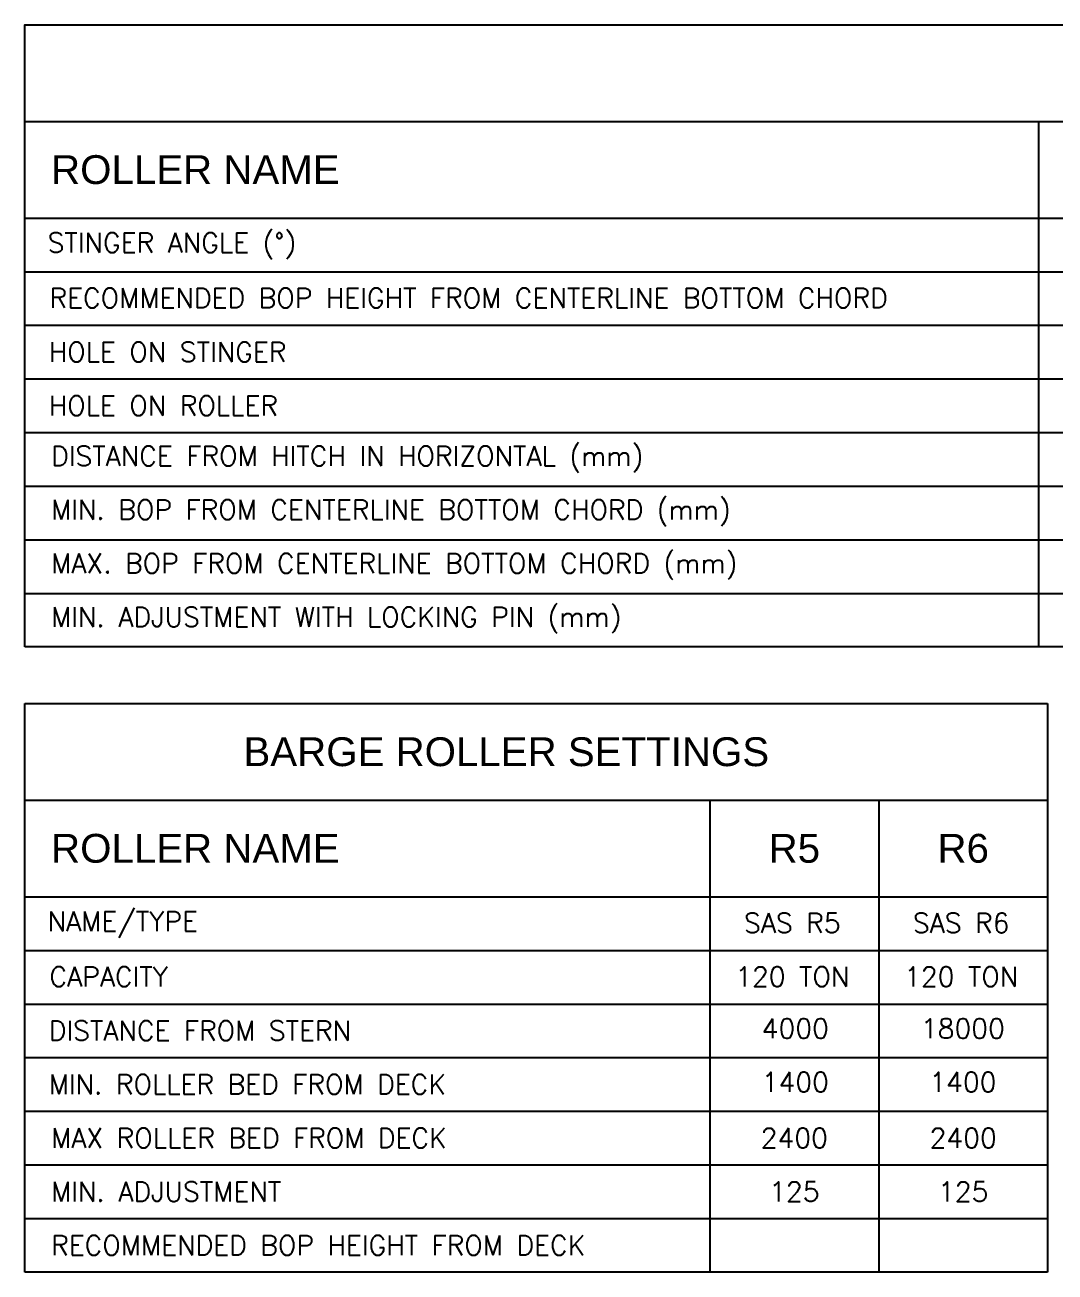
# Model space of a CAD drawing. Extents: x -77424 to 170509, y -26698 to 150000.
# Drawn here: x 0 to 35741, y 106726 to 150000 of the extents above; entities that cross this region are included whole.
import ezdxf

# ---------------------------------------------------------------- set-up
doc = ezdxf.new("R2010")
doc.units = 0
doc.header["$LTSCALE"] = 3.5
doc.header["$MEASUREMENT"] = 0
doc.layers.get('0').update_dxf_attribs({"linetype": 'CONTINUOUS'})
doc.layers.add('DIM', color=1, linetype='CONTINUOUS')
doc.styles.add('ROMANS', font='romans')
doc.styles.add('USOS-Text', font='arial.ttf')

msp = doc.modelspace()

# ---------------------------------------------------------------- linework, layer by layer
at = {"color": 3}
for p, q in [((0, 146648.7), (91118.1, 146648.7)), ((35169.5, 146648.7), (35169.5, 128415.7)), ((0, 143297.4), (91118.1, 143297.4)), ((0, 106725.8), (0, 126449.9)), ((0, 126449.9), (35484, 126449.9)), ((35484, 126449.9), (35484, 106725.8)), ((0, 123098.6), (35484, 123098.6)), ((23765.1, 123098.6), (23765.1, 106725.8)), ((29624.6, 123098.6), (29624.6, 119747.3)), ((0, 119747.3), (35484, 119747.3)), ((29624.6, 119747.3), (29624.6, 106725.8)), ((35484, 106725.8), (0, 106725.8))]:
    msp.add_line(p, q, dxfattribs=at)
at = {"color": 1}
for p, q in [((0, 141437.2), (91118.1, 141437.2)), ((0, 139577), (91118.1, 139577)), ((0, 137716.8), (91118.1, 137716.8)), ((0, 135856.5), (91118.1, 135856.5)), ((0, 133996.3), (91118.1, 133996.3)), ((0, 132136.1), (91118.1, 132136.1)), ((0, 130275.9), (91118.1, 130275.9)), ((0, 117887.1), (35484, 117887.1)), ((0, 116026.8), (35484, 116026.8)), ((0, 114166.6), (35484, 114166.6)), ((0, 112306.4), (35484, 112306.4)), ((0, 110446.2), (35484, 110446.2)), ((0, 108586), (35484, 108586))]:
    msp.add_line(p, q, dxfattribs=at)
at = {"color": 3}
msp.add_lwpolyline([(0, 128415.7), (0, 150000), (91118.1, 150000), (91118.1, 128415.7)], close=True, dxfattribs=at)

# ---------------------------------------------------------------- texts
at = {"char_height": 1000, "style": 'USOS-Text'}
for s, insert, width, attachment_point in [('{\\C3;ROLLER NAME}', (907.1, 144973.1), 21232.543, 4), ('{\\C3;BARGE ROLLER SETTINGS}', (16701.7, 124774.2), 21850.724, 5), ('{\\C3;ROLLER NAME}', (907.1, 121422.9), 21232.543, 4), ('{\\C3;R5}', (26694.9, 121422.9), 4398.396, 5), ('{\\C3;R6}', (32554.3, 121422.9), 4398.396, 5)]:
    msp.add_mtext(s, dxfattribs=dict(at, insert=insert, width=width, attachment_point=attachment_point))
at = {"layer": 'DIM', "color": 2, "ltscale": 0.1, "char_height": 680, "style": 'ROMANS'}
for s, insert, attachment_point in [('STINGER ANGLE (%%D)', (785.6, 142328.6), 4), ('RECOMMENDED BOP HEIGHT FROM CENTERLINE BOTTOM CHORD', (850.8, 140524.1), 4), ('HOLE ON STINGER', (824.5, 138652.1), 4), ('HOLE ON ROLLER', (824.5, 136791.9), 4), ('DISTANCE FROM HITCH IN HORIZONTAL (mm)', (907.1, 134926.4), 4), ('MIN. BOP FROM CENTERLINE BOTTOM CHORD (mm)', (907.1, 133066.2), 4), ('MAX. BOP FROM CENTERLINE BOTTOM CHORD (mm)', (907.1, 131206), 4), ('MIN. ADJUSTMENT WITH LOCKING PIN (mm)', (907.1, 129345.8), 4), ('NAME/TYPE', (785.6, 118778.5), 4), ('SAS R5', (26624.5, 118835.7), 5), ('SAS R6', (32483.9, 118835.7), 5), ('CAPACITY', (850.8, 116974), 4), ('120 TON', (26624.5, 116975.4), 5), ('120 TON', (32483.9, 116975.4), 5), ('DISTANCE FROM STERN', (824.5, 115102), 4), ('4000', (26729.7, 115178), 5), ('18000', (32543.9, 115178), 5), ('MIN. ROLLER BED FROM DECK', (824.5, 113241.7), 4), ('1400', (26729.7, 113317.8), 5), ('1400', (32543.9, 113317.8), 5), ('MAX ROLLER BED FROM DECK', (907.1, 111376.3), 4), ('2400', (26694.9, 111376.3), 5), ('2400', (32554.3, 111376.3), 5), ('MIN. ADJUSTMENT', (907.1, 109516.1), 4), ('125', (26694.9, 109516.1), 5), ('125', (32554.3, 109516.1), 5), ('RECOMMENDED BOP HEIGHT FROM DECK', (907.1, 107655.9), 4)]:
    msp.add_mtext(s, dxfattribs=dict(at, insert=insert, attachment_point=attachment_point))

doc.saveas('drawing.dxf')
